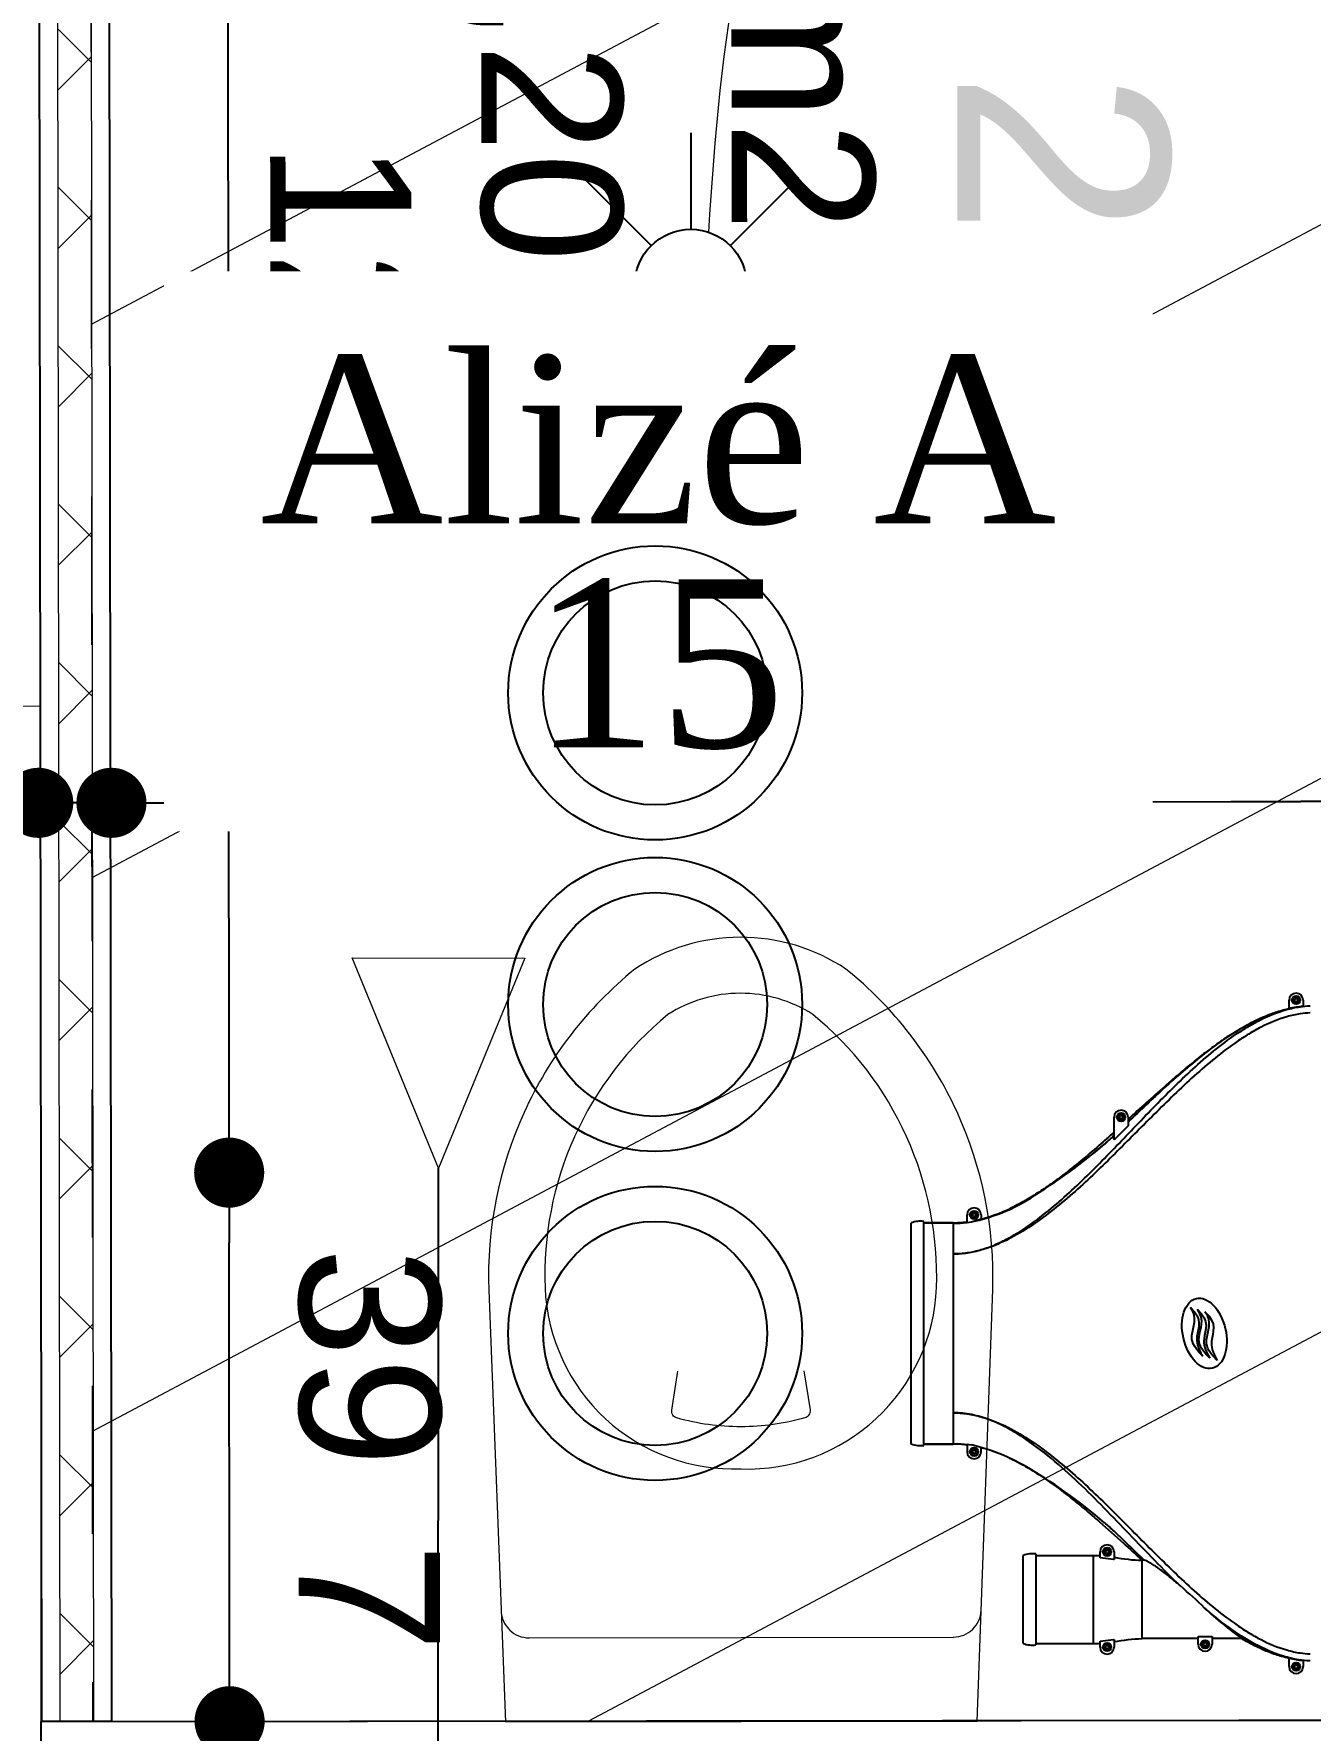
# Model space of a CAD drawing. Header units: centimetres. Extents: x 39595 to 63691, y -25920 to -14518.
# Drawn here: x 55802.2 to 55893.3, y -23932 to -23810.9 of the extents above; entities that cross this region are included whole.
import ezdxf

# ---------------------------------------------------------------- set-up
doc = ezdxf.new("R2010")
doc.units = ezdxf.units.CM
doc.header["$LTSCALE"] = 50.8
doc.header["$PDMODE"] = 1
doc.header["$PDSIZE"] = -2
doc.linetypes.add('Style de ligne -1', pattern=[0.41664, 0.20828, -0.20836])
for name, color, linetype in [('3-BAT C-Niveau-3', 7, 'Continuous'), ('prlm-CHAUFF', 4, 'Continuous'), ('prlm-VMC', 62, 'Continuous')]:
    doc.layers.add(name, color=color, linetype=linetype)
doc.layers.add('prlm-ELEC-CFO', color=1, linetype='Continuous', lineweight=25)
doc.styles.add('Helvetica', font='arial.ttf')
doc.styles.add('prlm-vmc', font='pala.ttf', dxfattribs={"height": 14})
doc.dimstyles.new('IS', dxfattribs={"dimtxt": 10.08724, "dimasz": 5.007446, "dimexe": 2, "dimexo": 10, "dimgap": 3, "dimtad": 1, "dimdec": 1, "dimtxsty": 'Helvetica', "dimblk": 'DOT', "dimblk1": 'DOT', "dimblk2": 'DOT', "dimcen": 0, "dimdle": 10, "dimazin": 0, "dimtfac": 0.8, "dimtdec": 1, "dimtix": 1, "dimtmove": 0, "dimatfit": 0, "dimldrblk": 'VW_FILLEDARROW-1', "dimfxl": 1, "dimfrac": 2, "dimtolj": 1, "dimarcsym": 0})

# ---------------------------------------------------------------- blocks, each defined once
blk = doc.blocks.new('_DOT')
at = {"color": 0, "linetype": 'ByBlock', "lineweight": -2}
blk.add_line((-0.5, 0), (-1, 0), dxfattribs=at)
at = {"color": 0, "linetype": 'ByBlock', "const_width": 0.5}
blk.add_lwpolyline([(-0.25, 0, 1), (0.25, 0, 1)], format="xyb", close=True, dxfattribs=at)
blk = doc.blocks.new('*D79')
at = {"layer": '3-BAT C-Niveau-3', "color": 0, "linetype": 'Continuous', "lineweight": -2, "transparency": 16777216}
blk.add_line((55816.12, -23887.2), (55816.02, -23773.48), dxfattribs=at)
at = {"layer": 'Defpoints', "color": 0, "linetype": 'Continuous', "transparency": 16777216}
for p in [(55816.01, -23768.47), (55823.11, -23768.47), (55823.17, -23892.2)]:
    blk.add_point(p, dxfattribs=at)
at = {"layer": '3-BAT C-Niveau-3', "color": 0, "linetype": 'Continuous', "lineweight": -2, "transparency": 16777216, "xscale": 5.007446289062499, "yscale": 5.007446289062499, "zscale": 5.007446289062499}
for p, rotation in [((55816.01, -23768.47), 90.05310040590868), ((55816.13, -23892.21), 270.0531004059087)]:
    blk.add_blockref('_DOT', p, dxfattribs=dict(at, rotation=rotation))
at = {"layer": '3-BAT C-Niveau-3', "color": 0, "linetype": 'Continuous', "lineweight": 5, "transparency": 16777216, "insert": (55824.11, -23830.33), "char_height": 10.087, "attachment_point": 5, "rotation": 270.0531, "style": 'Helvetica'}
blk.add_mtext('\\A1;124', dxfattribs=at)
blk = doc.blocks.new('VW_FILLEDARROW-1')
at = {"color": 0, "linetype": 'Continuous', "lineweight": 5, "flags": 128}
blk.add_lwpolyline([(-1.997, 0.535), (0, 0), (-1.997, -0.535)], close=True, dxfattribs=at)
blk = doc.blocks.new('*D80')
at = {"layer": '3-BAT C-Niveau-3', "color": 0, "linetype": 'Continuous', "lineweight": -2, "transparency": 16777216}
blk.add_line((55816.16, -23926.38), (55816.13, -23897.21), dxfattribs=at)
at = {"layer": 'Defpoints', "color": 0, "linetype": 'Continuous', "transparency": 16777216}
for p in [(55816.13, -23892.21), (55823.17, -23892.2), (55870.65, -23931.34)]:
    blk.add_point(p, dxfattribs=at)
at = {"layer": '3-BAT C-Niveau-3', "color": 0, "linetype": 'Continuous', "lineweight": -2, "transparency": 16777216, "xscale": 5.007446289062499, "yscale": 5.007446289062499, "zscale": 5.007446289062499}
for p, rotation in [((55816.13, -23892.21), 90.05310040590868), ((55816.16, -23931.39), 270.0531004059087)]:
    blk.add_blockref('_DOT', p, dxfattribs=dict(at, rotation=rotation))
at = {"layer": '3-BAT C-Niveau-3', "color": 0, "linetype": 'Continuous', "lineweight": 5, "transparency": 16777216, "insert": (55826.12, -23905.39), "char_height": 10.087, "attachment_point": 5, "rotation": 270.0531, "style": 'Helvetica'}
blk.add_mtext('\\A1;39', dxfattribs=at)
blk = doc.blocks.new('*D81')
at = {"layer": '3-BAT C-Niveau-3', "color": 0, "linetype": 'Continuous', "lineweight": -2, "transparency": 16777216}
for p, q in [((55816.16, -23926.38), (55816.15, -23921.37)), ((55816.17, -23938.39), (55816.16, -23931.39)), ((55816.17, -23943.4), (55816.18, -23948.4))]:
    blk.add_line(p, q, dxfattribs=at)
at = {"layer": 'Defpoints', "color": 0, "linetype": 'Continuous', "transparency": 16777216}
for p in [(55816.16, -23931.39), (55870.65, -23931.34), (55809.69, -23938.4)]:
    blk.add_point(p, dxfattribs=at)
at = {"layer": '3-BAT C-Niveau-3', "color": 0, "linetype": 'Continuous', "lineweight": -2, "transparency": 16777216, "xscale": 5.007446289062499, "yscale": 5.007446289062499, "zscale": 5.007446289062499}
for p, rotation in [((55816.16, -23931.39), 270.0531004059087), ((55816.17, -23938.39), 90.05310040590868)]:
    blk.add_blockref('_DOT', p, dxfattribs=dict(at, rotation=rotation))
at = {"layer": '3-BAT C-Niveau-3', "color": 0, "linetype": 'Continuous', "lineweight": 5, "transparency": 16777216, "insert": (55826.14, -23922.54), "char_height": 10.087, "attachment_point": 5, "rotation": 270.0531, "style": 'Helvetica'}
blk.add_mtext('\\A1;7', dxfattribs=at)
blk = doc.blocks.new('*D124')
at = {"layer": '3-BAT C-Niveau-3', "color": 0, "linetype": 'Continuous', "lineweight": -2, "transparency": 16777216}
for p, q in [((55616.88, -23865.97), (55616.89, -23867.97)), ((55797.49, -23865.81), (55621.89, -23865.97)), ((55802.49, -23865.8), (55802.49, -23867.8))]:
    blk.add_line(p, q, dxfattribs=at)
at = {"layer": 'Defpoints', "color": 0, "linetype": 'Continuous', "transparency": 16777216}
for p in [(55616.88, -23861.16), (55802.49, -23860.99), (55616.88, -23865.97)]:
    blk.add_point(p, dxfattribs=at)
at = {"layer": '3-BAT C-Niveau-3', "color": 0, "linetype": 'Continuous', "lineweight": -2, "transparency": 16777216, "xscale": 5.007446289062499, "yscale": 5.007446289062499, "zscale": 5.007446289062499}
for p, rotation in [((55616.88, -23865.97), 180.0531004058566), ((55802.49, -23865.8), 0.05310040585661646)]:
    blk.add_blockref('_DOT', p, dxfattribs=dict(at, rotation=rotation))
at = {"layer": '3-BAT C-Niveau-3', "color": 0, "linetype": 'Continuous', "lineweight": 5, "transparency": 16777216, "insert": (55709.68, -23857.84), "char_height": 10.087, "attachment_point": 5, "rotation": 0.0531, "style": 'Helvetica'}
blk.add_mtext('\\A1;186', dxfattribs=at)
blk = doc.blocks.new('*D125')
at = {"layer": '3-BAT C-Niveau-3', "color": 0, "linetype": 'Continuous', "lineweight": -2, "transparency": 16777216}
for p, q in [((55807.72, -23865.8), (55807.72, -23863.8)), ((55797.49, -23865.81), (55792.48, -23865.81)), ((55802.49, -23865.8), (55802.49, -23867.8)), ((55807.72, -23865.8), (55802.49, -23865.8)), ((55812.73, -23865.79), (55817.73, -23865.79))]:
    blk.add_line(p, q, dxfattribs=at)
at = {"layer": 'Defpoints', "color": 0, "linetype": 'Continuous', "transparency": 16777216}
for p in [(55802.49, -23860.99), (55802.49, -23865.8), (55807.72, -23870.2)]:
    blk.add_point(p, dxfattribs=at)
at = {"layer": '3-BAT C-Niveau-3', "color": 0, "linetype": 'Continuous', "lineweight": -2, "transparency": 16777216, "xscale": 5.007446289062499, "yscale": 5.007446289062499, "zscale": 5.007446289062499}
for p, rotation in [((55802.49, -23865.8), 0.05310040585657854), ((55807.72, -23865.8), 180.0531004058566)]:
    blk.add_blockref('_DOT', p, dxfattribs=dict(at, rotation=rotation))
at = {"layer": '3-BAT C-Niveau-3', "color": 0, "linetype": 'Continuous', "lineweight": 5, "transparency": 16777216, "insert": (55796.69, -23855.82), "char_height": 10.087, "attachment_point": 5, "rotation": 0.0531, "style": 'Helvetica'}
blk.add_mtext('\\A1;5', dxfattribs=at)
blk = doc.blocks.new('*D126')
at = {"layer": '3-BAT C-Niveau-3', "color": 0, "linetype": 'Continuous', "lineweight": -2, "transparency": 16777216}
for p, q in [((55807.72, -23865.8), (55807.72, -23863.8)), ((55897.69, -23875.71), (55897.68, -23863.71)), ((55892.68, -23865.72), (55812.73, -23865.79))]:
    blk.add_line(p, q, dxfattribs=at)
at = {"layer": 'Defpoints', "color": 0, "linetype": 'Continuous', "transparency": 16777216}
for p in [(55807.72, -23865.8), (55807.72, -23870.2), (55897.7, -23887.15)]:
    blk.add_point(p, dxfattribs=at)
at = {"layer": '3-BAT C-Niveau-3', "color": 0, "linetype": 'Continuous', "lineweight": -2, "transparency": 16777216, "xscale": 5.007446289062499, "yscale": 5.007446289062499, "zscale": 5.007446289062499}
for p, rotation in [((55807.72, -23865.8), 180.0531004058566), ((55897.68, -23865.71), 0.05310040585661646)]:
    blk.add_blockref('_DOT', p, dxfattribs=dict(at, rotation=rotation))
at = {"layer": '3-BAT C-Niveau-3', "color": 0, "linetype": 'Continuous', "lineweight": 5, "transparency": 16777216, "insert": (55852.69, -23857.71), "char_height": 10.087, "attachment_point": 5, "rotation": 0.0531, "style": 'Helvetica'}
blk.add_mtext('\\A1;90', dxfattribs=at)
blk = doc.blocks.new('*D127')
at = {"layer": '3-BAT C-Niveau-3', "color": 0, "linetype": 'Continuous', "lineweight": -2, "transparency": 16777216}
for p, q in [((55897.69, -23875.71), (55897.68, -23863.71)), ((55902.69, -23875.71), (55902.68, -23863.71)), ((55892.68, -23865.72), (55887.67, -23865.72)), ((55902.68, -23865.71), (55897.68, -23865.71)), ((55907.69, -23865.7), (55912.7, -23865.7))]:
    blk.add_line(p, q, dxfattribs=at)
at = {"layer": 'Defpoints', "color": 0, "linetype": 'Continuous', "transparency": 16777216}
for p in [(55897.68, -23865.71), (55897.7, -23887.15), (55902.7, -23887.9)]:
    blk.add_point(p, dxfattribs=at)
at = {"layer": '3-BAT C-Niveau-3', "color": 0, "linetype": 'Continuous', "lineweight": -2, "transparency": 16777216, "xscale": 5.007446289062499, "yscale": 5.007446289062499, "zscale": 5.007446289062499}
for p, rotation in [((55897.68, -23865.71), 0.05310040585657854), ((55902.68, -23865.71), 180.0531004058566)]:
    blk.add_blockref('_DOT', p, dxfattribs=dict(at, rotation=rotation))
at = {"layer": '3-BAT C-Niveau-3', "color": 0, "linetype": 'Continuous', "lineweight": 5, "transparency": 16777216, "insert": (55909.42, -23855.72), "char_height": 10.087, "attachment_point": 5, "rotation": 0.0531, "style": 'Helvetica'}
blk.add_mtext('\\A1;5', dxfattribs=at)
blk = doc.blocks.new('xi.be')
at = {"layer": 'prlm-VMC', "color": 0, "linetype": 'ByBlock', "lineweight": 5, "flags": 128}
blk.add_lwpolyline([(-6.17, -15), (6.17, -15), (0, 0)], close=True, dxfattribs=at)
at = {"layer": 'prlm-VMC', "color": 0, "linetype": 'ByBlock', "lineweight": 5}
blk.add_solid([(0, -1), (5.17, -14), (-5.17, -14), (0, -1)], dxfattribs=at)
blk = doc.blocks.new('xi.SPOT')
at = {"color": 0, "lineweight": 5}
blk.add_wipeout([(-4, 0), (-2.83, -2.83), (0, -4), (2.83, -2.83), (4, 0), (2.83, 2.83), (0, 4), (-2.83, 2.83)], dxfattribs=at).dxf.layer = 'prlm-ELEC-CFO'
at = {"layer": 'prlm-ELEC-CFO', "color": 0, "linetype": 'ByBlock', "lineweight": -2, "flags": 128}
for points in [[(0, 10.88), (0, 4)], [(-7.69, 7.69), (-2.83, 2.83)], [(7.69, 7.69), (2.83, 2.83)], [(-10.88, 0), (-4, 0)], [(4, 0), (10.88, 0)], [(-2.83, -2.83), (-7.69, -7.69)], [(2.83, -2.83), (7.69, -7.69)], [(0, -4), (0, -10.88)]]:
    blk.add_lwpolyline(points, dxfattribs=at)
at = {"layer": 'prlm-ELEC-CFO', "color": 0, "linetype": 'ByBlock', "lineweight": -2}
blk.add_circle((0, 0), 4, dxfattribs=at)
blk = doc.blocks.new('hsfp 2.20')
at = {"color": 7, "insert": (0, -0.78), "char_height": 10.087, "attachment_point": 2, "line_spacing_factor": 0.834288, "style": 'Helvetica'}
blk.add_mtext('hsfp 2,20', dxfattribs=at)
blk = doc.blocks.new('Groupe-23-1')
at = {"color": 7, "linetype": 'Continuous', "lineweight": 13, "flags": 128}
blk.add_lwpolyline([(17109.66, -46035.22), (17131.99, -46153.12), (17077.95, -46163.36), (17055.62, -46045.45)], close=True, dxfattribs=at)

msp = doc.modelspace()

# ---------------------------------------------------------------- hatches: boundary and pattern name
at = {"linetype": 'Continuous', "lineweight": 18, "true_color": 0xa0a0a4}
h = msp.add_hatch(dxfattribs=at)
h.set_pattern_fill('BA 13', color=253, angle=-10.6705, style=0, pattern_type=2)
h.set_pattern_definition([(207.98931, (47512.718, 24548.346), (-14.252246, 31.966756), [])])
h.paths.add_polyline_path([(55897.59, -23760.9), (55897.74, -23931.31), (55806.39, -23931.4), (55806.23, -23760.98), (55616.79, -23761.16), (55616.69, -23660.93), (55816.59, -23660.75), (55816.59, -23660.76), (56028.01, -23660.78), (56028.1, -23760.75)])
h.paths.add_polyline_path([(55897.58, -23758.51), (55897.58, -23759.35), (55897.58, -23758.51)])
at = {"linetype": 'Continuous', "lineweight": 5, "true_color": 0x808080}
h = msp.add_hatch(dxfattribs=at)
h.set_pattern_fill('02_ISOLANT', color=8, angle=90.0742, style=0, pattern_type=2)
h.set_pattern_definition([(135.074194, (47512.718, 24548.3464), (-5.6495243, -5.6641748), []), (225.074194, (47512.718, 24548.3464), (-5.6641748, 5.6495243), [])])
h.paths.add_polyline_path([(55804.05, -23931.4), (55806.45, -23931.4), (55806.23, -23765.98), (55803.83, -23765.98)])

# ---------------------------------------------------------------- linework, layer by layer
at = {"color": 7, "linetype": 'Continuous', "lineweight": 5}
for p, q in [((55802.75, -23931.4), (55802.53, -23765.99)), ((55804.05, -23931.4), (55803.83, -23765.98)), ((55804.05, -23931.4), (55803.83, -23765.98)), ((55806.45, -23931.4), (55806.23, -23765.98)), ((55806.45, -23931.4), (55806.23, -23765.98)), ((55802.68, -23931.4), (55902.68, -23931.31))]:
    msp.add_line(p, q, dxfattribs=at)
at = {"color": 7, "linetype": 'Continuous', "lineweight": 25}
for p, q in [((55802.75, -23931.4), (55802.53, -23765.99)), ((55807.75, -23931.4), (55807.53, -23765.98)), ((55802.68, -23931.4), (55902.68, -23931.31)), ((55802.68, -23931.4), (55802.73, -23980.9)), ((55807.75, -23931.4), (55802.75, -23931.4))]:
    msp.add_line(p, q, dxfattribs=at)
at = {"color": 251, "linetype": 'Style de ligne -1', "lineweight": 5, "true_color": 0x616161, "flags": 128}
msp.add_lwpolyline([(55897.59, -23760.9), (55897.74, -23931.31), (55806.39, -23931.4), (55806.23, -23760.98), (55616.79, -23761.16), (55616.69, -23660.93), (55816.59, -23660.75), (55816.59, -23660.76), (56028.01, -23660.78), (56028.1, -23760.75)], close=True, dxfattribs=at)
at = {"color": 7, "linetype": 'Continuous', "lineweight": 13, "flags": 128}
for points in [[(55835.86, -23931.43), (55869.57, -23931.38), (55870.67, -23900.55, 0.116334), (55868.12, -23887.87, 0.116144), (55860.19, -23877.67, 0.147727), (55852.63, -23875.4, 0.147725), (55845.1, -23877.69), (55845.1, -23877.69, 0.11673), (55837.19, -23887.92, 0.115952), (55834.67, -23900.6)], [(55852.69, -23913.36), (55852.7, -23913.37, 0.197992), (55862.35, -23909.77, 0.198081), (55866.66, -23900.41, 0.114919), (55864.51, -23889.63), (55864.51, -23889.62, 0.115526), (55857.82, -23880.91, 0.142778), (55852.64, -23879.4, 0.142778), (55847.46, -23880.92, 0.114832), (55840.8, -23889.64), (55840.79, -23889.66, 0.115368), (55838.69, -23900.44, 0.198081), (55843.02, -23909.8, 0.198023), (55852.69, -23913.36)]]:
    msp.add_lwpolyline(points, format="xyb", close=True, dxfattribs=at)
for points in [[(55857.18, -23906.37), (55857.62, -23909.16, -0.192032), (55857.54, -23909.51), (55857.54, -23909.51), (55857.54, -23909.51, -0.187463), (55857.26, -23909.72, -0.069687), (55852.69, -23910.36), (55852.68, -23910.36, -0.069688), (55848.11, -23909.73, -0.17618), (55847.82, -23909.53), (55847.82, -23909.52, -0.18073), (55847.75, -23909.17), (55847.75, -23909.17), (55848.18, -23906.38)], [(55835.55, -23923.5), (55835.55, -23923.5, 0.193855), (55836.16, -23924.87), (55836.17, -23924.88, 0.192143), (55837.55, -23925.43), (55867.85, -23925.38), (55867.86, -23925.38, 0.194357), (55869.24, -23924.82, 0.193855), (55869.85, -23923.46), (55869.85, -23923.45)]]:
    msp.add_lwpolyline(points, format="xyb", dxfattribs=at)
at = {"layer": 'prlm-CHAUFF', "ltscale": 50}
for p, q in [((55891.84, -23880.5), (55891.84, -23879.89)), ((55892.19, -23879.84), (55892.29, -23879.84)), ((55892.19, -23879.94), (55892.19, -23879.84)), ((55892.29, -23879.94), (55892.19, -23879.94)), ((55892.29, -23879.73), (55892.39, -23879.73)), ((55892.29, -23879.84), (55892.29, -23879.73)), ((55892.29, -23880.05), (55892.29, -23879.94)), ((55892.39, -23880.05), (55892.29, -23880.05)), ((55892.39, -23879.73), (55892.39, -23879.84)), ((55892.39, -23879.84), (55892.5, -23879.84)), ((55892.5, -23879.94), (55892.39, -23879.94)), ((55892.39, -23879.94), (55892.39, -23880.05)), ((55892.5, -23879.84), (55892.5, -23879.94)), ((55892.84, -23879.89), (55892.84, -23880.33)), ((55892.93, -23880.33), (55892.84, -23880.33)), ((55879.34, -23889.87), (55879.34, -23888.25)), ((55880.34, -23888.86), (55879.34, -23889.87)), ((55879.69, -23888.2), (55879.79, -23888.2)), ((55879.69, -23888.3), (55879.69, -23888.2)), ((55879.79, -23888.3), (55879.69, -23888.3)), ((55879.79, -23888.09), (55879.89, -23888.09)), ((55879.79, -23888.2), (55879.79, -23888.09)), ((55879.79, -23888.41), (55879.79, -23888.3)), ((55879.89, -23888.41), (55879.79, -23888.41)), ((55879.89, -23888.09), (55879.89, -23888.2)), ((55879.89, -23888.2), (55880, -23888.2)), ((55880, -23888.3), (55879.89, -23888.3)), ((55879.89, -23888.3), (55879.89, -23888.41)), ((55880, -23888.2), (55880, -23888.3)), ((55880.34, -23888.25), (55880.34, -23888.86)), ((55868.84, -23895.79), (55868.84, -23895.23)), ((55869.19, -23895.28), (55869.19, -23895.18)), ((55869.19, -23895.18), (55869.29, -23895.18)), ((55869.29, -23895.28), (55869.19, -23895.28)), ((55869.29, -23895.08), (55869.39, -23895.08)), ((55869.29, -23895.18), (55869.29, -23895.08)), ((55869.29, -23895.39), (55869.29, -23895.28)), ((55869.39, -23895.08), (55869.39, -23895.18)), ((55869.39, -23895.18), (55869.5, -23895.18)), ((55869.39, -23895.28), (55869.39, -23895.39)), ((55869.5, -23895.28), (55869.39, -23895.28)), ((55869.5, -23895.18), (55869.5, -23895.28)), ((55869.84, -23895.23), (55869.84, -23895.53)), ((55872.32, -23894.57), (55872.32, -23894.6)), ((55872.86, -23894.28), (55872.86, -23894.31)), ((55864.84, -23911.59), (55864.84, -23895.79)), ((55865.74, -23911.69), (55865.74, -23895.69)), ((55865.74, -23895.79), (55867.84, -23895.79)), ((55867.84, -23895.79), (55865.74, -23895.79)), ((55867.84, -23895.79), (55867.84, -23898.02)), ((55869.16, -23895.74), (55868.84, -23895.79)), ((55869.84, -23895.53), (55869.16, -23895.74)), ((55869.39, -23895.39), (55869.29, -23895.39)), ((55867.84, -23898.02), (55867.84, -23909.36)), ((55867.84, -23909.36), (55867.84, -23911.59)), ((55865.74, -23911.59), (55867.84, -23911.59)), ((55867.84, -23911.59), (55865.74, -23911.59)), ((55868.84, -23911.59), (55869.16, -23911.64)), ((55868.84, -23911.59), (55868.84, -23912.15)), ((55869.84, -23911.85), (55869.16, -23911.64)), ((55869.19, -23912.2), (55869.19, -23912.1)), ((55869.19, -23912.1), (55869.29, -23912.1)), ((55869.29, -23912.2), (55869.19, -23912.2)), ((55869.29, -23911.99), (55869.39, -23911.99)), ((55869.29, -23912.1), (55869.29, -23911.99)), ((55869.29, -23912.3), (55869.29, -23912.2)), ((55869.39, -23911.99), (55869.39, -23912.1)), ((55869.39, -23912.1), (55869.5, -23912.1)), ((55869.39, -23912.2), (55869.39, -23912.3)), ((55869.5, -23912.2), (55869.39, -23912.2)), ((55869.5, -23912.1), (55869.5, -23912.2)), ((55869.84, -23912.15), (55869.84, -23911.85)), ((55869.39, -23912.3), (55869.29, -23912.3)), ((55872.86, -23913.1), (55872.86, -23913.1)), ((55881.5, -23919.89), (55879.34, -23917.82)), ((55879.34, -23917.82), (55881.5, -23919.89)), ((55873.74, -23919.44), (55873.74, -23925.94)), ((55878.34, -23919.72), (55878.34, -23919.29)), ((55878.69, -23919.24), (55878.79, -23919.24)), ((55878.69, -23919.34), (55878.69, -23919.24)), ((55878.79, -23919.34), (55878.69, -23919.34)), ((55878.79, -23919.13), (55878.89, -23919.13)), ((55878.79, -23919.24), (55878.79, -23919.13)), ((55878.79, -23919.45), (55878.79, -23919.34)), ((55878.89, -23919.45), (55878.79, -23919.45)), ((55878.89, -23919.13), (55878.89, -23919.24)), ((55878.89, -23919.24), (55879, -23919.24)), ((55879, -23919.34), (55878.89, -23919.34)), ((55878.89, -23919.34), (55878.89, -23919.45)), ((55879, -23919.24), (55879, -23919.34)), ((55879.34, -23919.29), (55879.34, -23919.84)), ((55872.84, -23925.84), (55872.84, -23919.54)), ((55873.74, -23919.54), (55877.84, -23919.54)), ((55873.74, -23919.54), (55877.84, -23919.54)), ((55877.84, -23919.54), (55877.84, -23925.84)), ((55879.29, -23919.84), (55878.34, -23919.72)), ((55879.34, -23919.84), (55879.29, -23919.84)), ((55881.5, -23919.89), (55881.34, -23919.89)), ((55881.34, -23925.49), (55881.34, -23919.89)), ((55881.5, -23919.89), (55881.34, -23919.89)), ((55878.34, -23925.66), (55879.29, -23925.54)), ((55879.29, -23925.54), (55879.34, -23925.54)), ((55879.34, -23925.54), (55879.34, -23926.09)), ((55885.34, -23925.49), (55881.34, -23925.49)), ((55885.34, -23925.49), (55881.34, -23925.49)), ((55885.34, -23925.34), (55886.34, -23925.34)), ((55885.34, -23925.89), (55885.34, -23925.34)), ((55886.34, -23925.34), (55886.34, -23925.89)), ((55888.46, -23925.49), (55886.34, -23925.49)), ((55888.46, -23925.49), (55886.34, -23925.49)), ((55873.74, -23925.84), (55877.84, -23925.84)), ((55873.74, -23925.84), (55877.84, -23925.84)), ((55878.34, -23926.09), (55878.34, -23925.66)), ((55878.69, -23926.14), (55878.69, -23926.04)), ((55878.69, -23926.04), (55878.79, -23926.04)), ((55878.79, -23926.14), (55878.69, -23926.14)), ((55878.79, -23925.93), (55878.89, -23925.93)), ((55878.79, -23926.04), (55878.79, -23925.93)), ((55878.79, -23926.25), (55878.79, -23926.14)), ((55878.89, -23926.25), (55878.79, -23926.25)), ((55878.89, -23925.93), (55878.89, -23926.04)), ((55878.89, -23926.04), (55879, -23926.04)), ((55878.89, -23926.14), (55878.89, -23926.25)), ((55879, -23926.14), (55878.89, -23926.14)), ((55879, -23926.04), (55879, -23926.14)), ((55885.69, -23925.94), (55885.69, -23925.84)), ((55885.69, -23925.84), (55885.79, -23925.84)), ((55885.79, -23925.94), (55885.69, -23925.94)), ((55885.79, -23925.73), (55885.89, -23925.73)), ((55885.79, -23925.84), (55885.79, -23925.73)), ((55885.79, -23926.05), (55885.79, -23925.94)), ((55885.89, -23926.05), (55885.79, -23926.05)), ((55885.89, -23925.73), (55885.89, -23925.84)), ((55885.89, -23925.84), (55886, -23925.84)), ((55886, -23925.94), (55885.89, -23925.94)), ((55885.89, -23925.94), (55885.89, -23926.05)), ((55886, -23925.84), (55886, -23925.94)), ((55891.84, -23927.49), (55891.84, -23926.88)), ((55892.19, -23927.44), (55892.29, -23927.44)), ((55892.19, -23927.54), (55892.19, -23927.44)), ((55892.29, -23927.54), (55892.19, -23927.54)), ((55892.29, -23927.33), (55892.39, -23927.33)), ((55892.29, -23927.44), (55892.29, -23927.33)), ((55892.29, -23927.65), (55892.29, -23927.54)), ((55892.39, -23927.65), (55892.29, -23927.65)), ((55892.39, -23927.33), (55892.39, -23927.44)), ((55892.39, -23927.44), (55892.5, -23927.44)), ((55892.5, -23927.54), (55892.39, -23927.54)), ((55892.39, -23927.54), (55892.39, -23927.65)), ((55892.5, -23927.44), (55892.5, -23927.54)), ((55892.93, -23927.05), (55892.84, -23927.05)), ((55892.84, -23927.05), (55892.84, -23927.49))]:
    msp.add_line(p, q, dxfattribs=at)
at = {"layer": 'prlm-CHAUFF'}
for centre, radius in [((55846.56, -23880.2), 10.5), ((55846.56, -23880.2), 8), ((55846.56, -23903.69), 10.5), ((55846.56, -23903.69), 8)]:
    msp.add_circle(centre, radius, dxfattribs=at)
at = {"layer": 'prlm-CHAUFF', "ltscale": 50}
for centre, radius in [((55892.34, -23879.89), 0.3), ((55892.34, -23879.89), 0.25), ((55879.84, -23888.25), 0.3), ((55879.84, -23888.25), 0.25), ((55869.34, -23895.23), 0.3), ((55869.34, -23895.23), 0.25), ((55869.34, -23912.15), 0.3), ((55869.34, -23912.15), 0.25), ((55878.84, -23919.29), 0.3), ((55878.84, -23919.29), 0.25), ((55878.84, -23926.09), 0.3), ((55878.84, -23926.09), 0.25), ((55885.84, -23925.89), 0.3), ((55885.84, -23925.89), 0.25), ((55892.34, -23927.49), 0.3), ((55892.34, -23927.49), 0.25)]:
    msp.add_circle(centre, radius, dxfattribs=at)
for centre, radius, start, end in [((55892.34, -23879.89), 0.5, 0, 180), ((55879.84, -23888.25), 0.5, 0, 180), ((55853.28, -23860.56), 39, 300.1399, 310.6113), ((55853.28, -23860.56), 39, 302.5506, 310.6113), ((55871.24, -23881.18), 11.66, 309.5755, 314.0299), ((55871.02, -23880.93), 11.99, 309.6381, 313.9674), ((55866.36, -23882.59), 13.43, 282.9954, 306.0824), ((55869.34, -23895.23), 0.5, 0, 180), ((55867.02, -23884.53), 11.35, 284.4106, 297.8626), ((55863.17, -23876.77), 20.01, 297.2018, 298.9518), ((55865.51, -23897.68), 2, 83.2559, 109.4245), ((55865.51, -23897.68), 2, 83.2559, 109.4245), ((55867.83, -23888.02), 7.77, 270.0577, 277.4544), ((55867.83, -23887.97), 7.82, 270.0736, 277.4237), ((55867.85, -23888.58), 7.25, 269.9215, 277.8382), ((55865.51, -23909.7), 2, 250.5755, 276.7441), ((55865.51, -23909.7), 2, 250.5755, 276.7441), ((55867.83, -23919.36), 7.77, 82.5456, 89.9423), ((55867.83, -23919.41), 7.82, 82.5763, 89.9264), ((55867.86, -23918.76), 7.17, 83.9053, 90.1157), ((55867.86, -23918.76), 7.17, 82.0923, 83.5448), ((55869.34, -23912.15), 0.5, 180, 0), ((55866.87, -23923.21), 11.74, 62.3321, 75.441), ((55867.02, -23922.85), 11.35, 62.1374, 75.6929), ((55863.17, -23930.61), 20.01, 61.0483, 62.7983), ((55863.17, -23930.61), 20.01, 61.0482, 62.7982), ((55853.28, -23946.82), 39, 49.3887, 59.86), ((55853.28, -23946.82), 39, 49.3887, 59.8601), ((55871.24, -23926.2), 11.66, 45.9701, 50.4245), ((55871.02, -23926.45), 11.99, 46.0326, 50.3619), ((55873.51, -23921.43), 2, 83.2559, 109.4245), ((55873.51, -23921.43), 2, 83.2559, 109.4245), ((55878.84, -23919.29), 0.5, 0, 180), ((55861.3, -23948.43), 35.1, 45.7111, 49.5265), ((55902.12, -23906.17), 23.65, 226.4099, 234.7501), ((55873.51, -23923.95), 2, 250.5755, 276.7441), ((55873.51, -23923.95), 2, 250.5755, 276.7441), ((55878.84, -23926.09), 0.5, 180, 0), ((55885.84, -23925.89), 0.5, 180, 0), ((55894.7, -23915.1), 12.12, 253.7263, 256.3852), ((55892.34, -23927.49), 0.5, 180, 0)]:
    msp.add_arc(centre, radius, start, end, dxfattribs=at)
msp.add_ellipse((55885.79, -23903.69), major_axis=(-0.57, 2.49), ratio=0.600775, dxfattribs=at)
for points, knots in [([(55867.84, -23898.02), (55868.01, -23898.02), (55868.19, -23898.01), (55868.53, -23897.98), (55868.7, -23897.96), (55869.21, -23897.88), (55869.54, -23897.81), (55870.2, -23897.61), (55870.52, -23897.49), (55871.15, -23897.22), (55871.46, -23897.07), (55872.36, -23896.59), (55872.92, -23896.23), (55874, -23895.46), (55874.52, -23895.04), (55876.05, -23893.76), (55877, -23892.85), (55878.89, -23890.97), (55879.81, -23890), (55881.65, -23888.08), (55882.57, -23887.12), (55884.47, -23885.26), (55885.44, -23884.35), (55886.99, -23883.1), (55887.51, -23882.7), (55888.34, -23882.14), (55888.62, -23881.96), (55889.2, -23881.62), (55889.49, -23881.45), (55890.39, -23881), (55891.01, -23880.75), (55891.97, -23880.48), (55892.29, -23880.41), (55892.86, -23880.33), (55893.1, -23880.31), (55893.34, -23880.3)], [0, 0, 0, 0, 0.015625, 0.015625, 0.03125, 0.03125, 0.0625, 0.0625, 0.09375, 0.09375, 0.125, 0.125, 0.1875, 0.1875, 0.25, 0.25, 0.375, 0.375, 0.5, 0.5, 0.625, 0.625, 0.75, 0.75, 0.8125, 0.8125, 0.84375, 0.84375, 0.875, 0.875, 0.9375, 0.9375, 0.96875, 0.96875, 0.9908046, 0.9908046, 0.9908046, 0.9908046]), ([(55891.84, -23880.5), (55891.55, -23880.57), (55891.27, -23880.65), (55890.7, -23880.83), (55890.42, -23880.94), (55889.6, -23881.28), (55889.07, -23881.55), (55888.04, -23882.13), (55887.54, -23882.45), (55886.57, -23883.12), (55886.09, -23883.48), (55884.69, -23884.58), (55883.8, -23885.36), (55882.05, -23886.96), (55881.2, -23887.78), (55880.34, -23888.6)], [0, 0, 0, 0, 0.0625, 0.0625, 0.125, 0.125, 0.25, 0.25, 0.375, 0.375, 0.5, 0.5, 0.75, 0.75, 1, 1, 1, 1]), ([(55893.34, -23880.8), (55893.11, -23880.81), (55892.87, -23880.83), (55892.31, -23880.92), (55891.99, -23880.99), (55891.04, -23881.26), (55890.43, -23881.52), (55889.54, -23881.97), (55889.25, -23882.14), (55888.68, -23882.48), (55888.41, -23882.66), (55887.59, -23883.22), (55887.07, -23883.61), (55885.54, -23884.85), (55884.57, -23885.74), (55882.67, -23887.57), (55881.74, -23888.51), (55879.88, -23890.37), (55878.95, -23891.31), (55877.05, -23893.12), (55876.07, -23894), (55874.53, -23895.22), (55874, -23895.61), (55872.91, -23896.35), (55872.34, -23896.69), (55871.44, -23897.14), (55871.13, -23897.28), (55870.5, -23897.53), (55870.18, -23897.64), (55869.52, -23897.82), (55869.19, -23897.9), (55868.69, -23897.97), (55868.52, -23897.99), (55868.18, -23898.01), (55868.01, -23898.02), (55867.84, -23898.02)], [0.0092808, 0.0092808, 0.0092808, 0.0092808, 0.03125, 0.03125, 0.0625, 0.0625, 0.125, 0.125, 0.15625, 0.15625, 0.1875, 0.1875, 0.25, 0.25, 0.375, 0.375, 0.5, 0.5, 0.625, 0.625, 0.75, 0.75, 0.8125, 0.8125, 0.875, 0.875, 0.90625, 0.90625, 0.9375, 0.9375, 0.96875, 0.96875, 0.984375, 0.984375, 1, 1, 1, 1]), ([(55887.8, -23882.29), (55887.63, -23882.39), (55887.14, -23882.71), (55886.33, -23883.28), (55885.36, -23884.02), (55884.39, -23884.81), (55883.3, -23885.74), (55882.12, -23886.79), (55881.1, -23887.71), (55880.51, -23888.25), (55880.34, -23888.4)], [0.1694223, 0.1694223, 0.1694223, 0.1694223, 0.1906001, 0.2339285, 0.2787061, 0.3247019, 0.3716424, 0.4351709, 0.4991397, 0.523565, 0.523565, 0.523565, 0.523565]), ([(55879.34, -23889.31), (55878.98, -23889.63), (55878.2, -23890.33), (55876.99, -23891.36), (55875.8, -23892.31), (55874.72, -23893.11), (55873.75, -23893.76), (55872.82, -23894.32), (55872.2, -23894.64), (55871.91, -23894.78)], [0.5730592, 0.5730592, 0.5730592, 0.5730592, 0.626259, 0.6884084, 0.7489718, 0.7930827, 0.8358988, 0.8773199, 0.9123747, 0.9123747, 0.9123747, 0.9123747]), ([(55885.67, -23905.32), (55884.95, -23904.59), (55884.86, -23904.22), (55884.9, -23903.83), (55884.96, -23903.22), (55885.37, -23902.57), (55884.79, -23901.84)], [0, 0, 0, 0, 0.389075, 0.389075, 0.389075, 1, 1, 1, 1]), ([(55886.71, -23905.63), (55886, -23904.9), (55885.9, -23904.53), (55885.94, -23904.14), (55886.01, -23903.53), (55886.41, -23902.88), (55885.83, -23902.15)], [0, 0, 0, 0, 0.389075, 0.389075, 0.389075, 1, 1, 1, 1]), ([(55867.84, -23909.36), (55868.01, -23909.36), (55868.18, -23909.37), (55868.52, -23909.39), (55868.69, -23909.41), (55869.19, -23909.49), (55869.53, -23909.56), (55870.18, -23909.74), (55870.5, -23909.85), (55871.13, -23910.1), (55871.44, -23910.24), (55872.34, -23910.69), (55872.91, -23911.03), (55874, -23911.77), (55874.53, -23912.16), (55876.07, -23913.38), (55877.05, -23914.26), (55878.95, -23916.07), (55879.88, -23917.01), (55881.74, -23918.88), (55882.67, -23919.81), (55884.57, -23921.64), (55885.54, -23922.53), (55887.07, -23923.77), (55887.59, -23924.16), (55888.41, -23924.72), (55888.68, -23924.9), (55889.25, -23925.24), (55889.54, -23925.41), (55890.43, -23925.86), (55891.04, -23926.12), (55891.99, -23926.39), (55892.31, -23926.46), (55892.87, -23926.55), (55893.11, -23926.57), (55893.34, -23926.58)], [0, 0, 0, 0, 0.015625, 0.015625, 0.03125, 0.03125, 0.0625, 0.0625, 0.09375, 0.09375, 0.125, 0.125, 0.1875, 0.1875, 0.25, 0.25, 0.375, 0.375, 0.5, 0.5, 0.625, 0.625, 0.75, 0.75, 0.8125, 0.8125, 0.84375, 0.84375, 0.875, 0.875, 0.9375, 0.9375, 0.96875, 0.96875, 0.9907189, 0.9907189, 0.9907189, 0.9907189]), ([(55884.08, -23921.73), (55882.83, -23920.54), (55881.64, -23919.28), (55879.24, -23916.79), (55878.05, -23915.54), (55876.17, -23913.76), (55875.53, -23913.18), (55874.21, -23912.08), (55873.52, -23911.56), (55872.43, -23910.85), (55872.05, -23910.62), (55871.27, -23910.21), (55870.87, -23910.02), (55870.03, -23909.71), (55869.61, -23909.58), (55868.95, -23909.45), (55868.73, -23909.42), (55868.4, -23909.38), (55868.29, -23909.38), (55868.06, -23909.36), (55867.95, -23909.36), (55867.84, -23909.36)], [0, 0, 0, 0, 0.25, 0.25, 0.5, 0.5, 0.625, 0.625, 0.75, 0.75, 0.8125, 0.8125, 0.875, 0.875, 0.9375, 0.9375, 0.96875, 0.96875, 0.984375, 0.984375, 1, 1, 1, 1]), ([(55871.88, -23912.59), (55872.22, -23912.75), (55872.93, -23913.12), (55873.99, -23913.77), (55875.07, -23914.52), (55876.16, -23915.35), (55877.24, -23916.23), (55878.53, -23917.34), (55879.88, -23918.55), (55880.91, -23919.5), (55881.35, -23919.89)], [0.1568082, 0.1568082, 0.1568082, 0.1568082, 0.2305418, 0.3149874, 0.4025619, 0.4929385, 0.5856877, 0.6803551, 0.8317746, 0.9509578, 0.9509578, 0.9509578, 0.9509578]), ([(55884.08, -23921.73), (55883.82, -23921.5), (55883.55, -23921.27), (55883.04, -23920.86), (55882.79, -23920.67), (55882.31, -23920.33), (55882.09, -23920.18), (55881.81, -23920.01), (55881.72, -23919.97), (55881.59, -23919.91), (55881.53, -23919.89), (55881.5, -23919.89)], [0, 0, 0, 0, 0.25, 0.25, 0.5, 0.5, 0.75, 0.75, 0.875, 0.875, 1, 1, 1, 1]), ([(55893.34, -23927.08), (55893.06, -23927.07), (55892.79, -23927.04), (55892.15, -23926.94), (55891.79, -23926.85), (55890.73, -23926.53), (55890.06, -23926.23), (55888.74, -23925.52), (55888.13, -23925.11), (55886.94, -23924.25), (55886.36, -23923.79), (55885.81, -23923.31)], [0.0331631, 0.0331631, 0.0331631, 0.0331631, 0.125, 0.125, 0.25, 0.25, 0.5, 0.5, 0.75, 0.75, 1, 1, 1, 1]), ([(55891.84, -23926.88), (55891.55, -23926.81), (55891.25, -23926.73), (55890.81, -23926.59), (55890.67, -23926.53), (55890.38, -23926.43), (55890.24, -23926.37), (55889.82, -23926.19), (55889.54, -23926.06), (55888.99, -23925.79), (55888.73, -23925.64), (55888.46, -23925.49)], [0, 0, 0, 0, 0.25, 0.25, 0.375, 0.375, 0.5, 0.5, 0.75, 0.75, 1, 1, 1, 1]), ([(55888.46, -23925.49), (55888.74, -23925.65), (55889.03, -23925.8), (55889.6, -23926.09), (55889.89, -23926.23), (55890.49, -23926.47), (55890.79, -23926.58), (55891.17, -23926.7), (55891.24, -23926.72), (55891.31, -23926.74)], [0, 0, 0, 0, 0.25, 0.25, 0.5, 0.5, 0.75, 0.75, 0.8062429, 0.8062429, 0.8062429, 0.8062429])]:
    msp.add_open_spline(points, degree=3, knots=knots, dxfattribs=at)
for points in [[(55892.84, -23880.33), (55892.51, -23880.37), (55892.17, -23880.43), (55891.84, -23880.5)], [(55884.79, -23901.84), (55885.73, -23902.66), (55885.32, -23903.31), (55885.25, -23903.92)], [(55885.41, -23903.98), (55885.47, -23903.37), (55885.88, -23902.73), (55885.3, -23901.99)], [(55885.3, -23901.99), (55886.24, -23902.82), (55885.83, -23903.46), (55885.77, -23904.08)], [(55885.83, -23902.15), (55886.77, -23902.97), (55886.36, -23903.62), (55886.3, -23904.24)], [(55885.25, -23903.92), (55885.21, -23904.32), (55885.31, -23904.7), (55885.67, -23905.32)], [(55886.18, -23905.47), (55885.46, -23904.75), (55885.37, -23904.37), (55885.41, -23903.98)], [(55885.77, -23904.08), (55885.72, -23904.47), (55885.82, -23904.85), (55886.18, -23905.47)], [(55886.3, -23904.24), (55886.26, -23904.63), (55886.35, -23905.01), (55886.71, -23905.63)], [(55877.84, -23919.54), (55878.01, -23919.54), (55878.18, -23919.55), (55878.34, -23919.56)], [(55877.84, -23919.54), (55878.01, -23919.54), (55878.18, -23919.55), (55878.34, -23919.56)], [(55879.34, -23919.68), (55880.01, -23919.78), (55880.68, -23919.89), (55881.34, -23919.89)], [(55879.34, -23919.68), (55880.01, -23919.78), (55880.68, -23919.89), (55881.34, -23919.89)], [(55879.34, -23925.7), (55880.01, -23925.6), (55880.68, -23925.49), (55881.34, -23925.49)], [(55879.34, -23925.7), (55880.01, -23925.6), (55880.68, -23925.49), (55881.34, -23925.49)], [(55877.84, -23925.84), (55878.01, -23925.84), (55878.18, -23925.83), (55878.34, -23925.82)], [(55877.84, -23925.84), (55878.01, -23925.84), (55878.18, -23925.83), (55878.34, -23925.82)], [(55891.84, -23926.88), (55892.17, -23926.95), (55892.51, -23927.01), (55892.84, -23927.05)]]:
    msp.add_open_spline(points, degree=3, dxfattribs=at)
at = {"layer": 'prlm-ELEC-CFO', "lineweight": 13}
msp.add_spline([(55883.16, -23786.58), (55860.32, -23791.79), (55850.36, -23825.04)], degree=3, dxfattribs=at)
at = {"layer": 'prlm-VMC'}
msp.add_lwpolyline([(55831.06, -23942.24), (55831.07, -23891.88)], dxfattribs=at)

# ---------------------------------------------------------------- block references
at = {"color": 7}
for name, p, rotation in [('hsfp 2.20', (55844.99, -23798.22), 270.0531004059034), ('Groupe-23-1', (47512.72, 24548.35), 349.3295056620147)]:
    msp.add_blockref(name, p, dxfattribs=dict(at, rotation=rotation))
at = {"layer": 'prlm-VMC', "xscale": -1, "rotation": 179.9737140159463}
msp.add_blockref('xi.be', (55831.07, -23891.88), dxfattribs=at)

# ---------------------------------------------------------------- texts
at = {"color": 7, "insert": (55883.26, -23801.21), "char_height": 15.1309, "attachment_point": 2, "rotation": 270.0531, "line_spacing_factor": 0.834288, "style": 'Helvetica'}
msp.add_mtext('Wc 2\\P{\\H0.6752x;1,49m2}\\P', dxfattribs=at)

# ---------------------------------------------------------------- dimensions: what is measured, and where the dimension line sits
at = {"layer": '3-BAT C-Niveau-3', "color": 7, "linetype": 'Continuous', "lineweight": 5}
for base, p1, p2, angle, override, picture, middle in [((55816.01, -23768.47), (55823.17, -23892.2), (55823.11, -23768.47), 270.0531, {"dimtxt": 10.08724, "dimdec": 0, "dimpost": '<>', "dimtxsty": 'Helvetica', "dimse1": 1, "dimse2": 1, "dimtmove": 2}, '*D79', (55824.11, -23830.33)), ((55616.88, -23865.97), (55802.49, -23860.99), (55616.88, -23861.16), 0.0531, {"dimtxt": 10.08724, "dimdec": 0, "dimpost": '<>', "dimtxsty": 'Helvetica', "dimtmove": 2}, '*D124', (55709.68, -23857.84)), ((55807.72, -23865.8), (55897.7, -23887.15), (55807.72, -23870.2), 0.0531, {"dimtxt": 10.08724, "dimdec": 0, "dimpost": '<>', "dimtxsty": 'Helvetica', "dimtmove": 2}, '*D126', (55852.69, -23857.71))]:
    dim = msp.add_linear_dim(base=base, p1=p1, p2=p2, angle=angle, dimstyle='IS', override=override, dxfattribs=at)
    dim.commit()
    dim.dimension.update_dxf_attribs({"geometry": picture, "text_midpoint": middle})
for base, p1, p2, angle, override, picture, middle in [((55802.49, -23865.8), (55807.72, -23870.2), (55802.49, -23860.99), 0.0531, {"dimtxt": 10.08724, "dimdec": 0, "dimpost": '<>', "dimtxsty": 'Helvetica', "dimtix": 0, "dimtmove": 2}, '*D125', (55796.69, -23855.82)), ((55897.68, -23865.71), (55902.7, -23887.9), (55897.7, -23887.15), 0.0531, {"dimtxt": 10.08724, "dimdec": 0, "dimpost": '<>', "dimtxsty": 'Helvetica', "dimtix": 0, "dimtmove": 2}, '*D127', (55909.42, -23855.72)), ((55816.13, -23892.21), (55870.65, -23931.34), (55823.17, -23892.2), 270.0531, {"dimtxt": 10.08724, "dimdec": 0, "dimpost": '<>', "dimtxsty": 'Helvetica', "dimse1": 1, "dimse2": 1, "dimtmove": 2}, '*D80', (55826.12, -23905.39)), ((55816.16, -23931.39), (55809.69, -23938.4), (55870.65, -23931.34), 270.0531, {"dimtxt": 10.08724, "dimdec": 0, "dimpost": '<>', "dimtxsty": 'Helvetica', "dimse1": 1, "dimse2": 1, "dimtix": 0, "dimtmove": 2}, '*D81', (55826.14, -23922.54))]:
    dim = msp.add_linear_dim(base=base, p1=p1, p2=p2, angle=angle, dimstyle='IS', override=override, dxfattribs=at)
    dim.commit()
    dim.dimension.update_dxf_attribs({"geometry": picture, "text_midpoint": middle, "dimtype": 160})

# ---------------------------------------------------------------- next in the draw order: block references
at = {"layer": 'prlm-ELEC-CFO'}
msp.add_blockref('xi.SPOT', (55849.1, -23828.84), dxfattribs=at)

# ---------------------------------------------------------------- next in the draw order: texts
at = {"layer": 'prlm-VMC', "ltscale": 25, "insert": (55846.79, -23847.93), "char_height": 12, "width": 58.6147, "attachment_point": 5, "line_spacing_factor": 0.8, "style": 'prlm-vmc', "bg_fill": 2}
msp.add_mtext('Alizé A 15', dxfattribs=at)

# ---------------------------------------------------------------- next in the draw order: linework, layer by layer
at = {"layer": 'prlm-CHAUFF'}
for radius in [10.5, 8]:
    msp.add_circle((55846.56, -23857.95), radius, dxfattribs=at)

doc.saveas('drawing.dxf')
